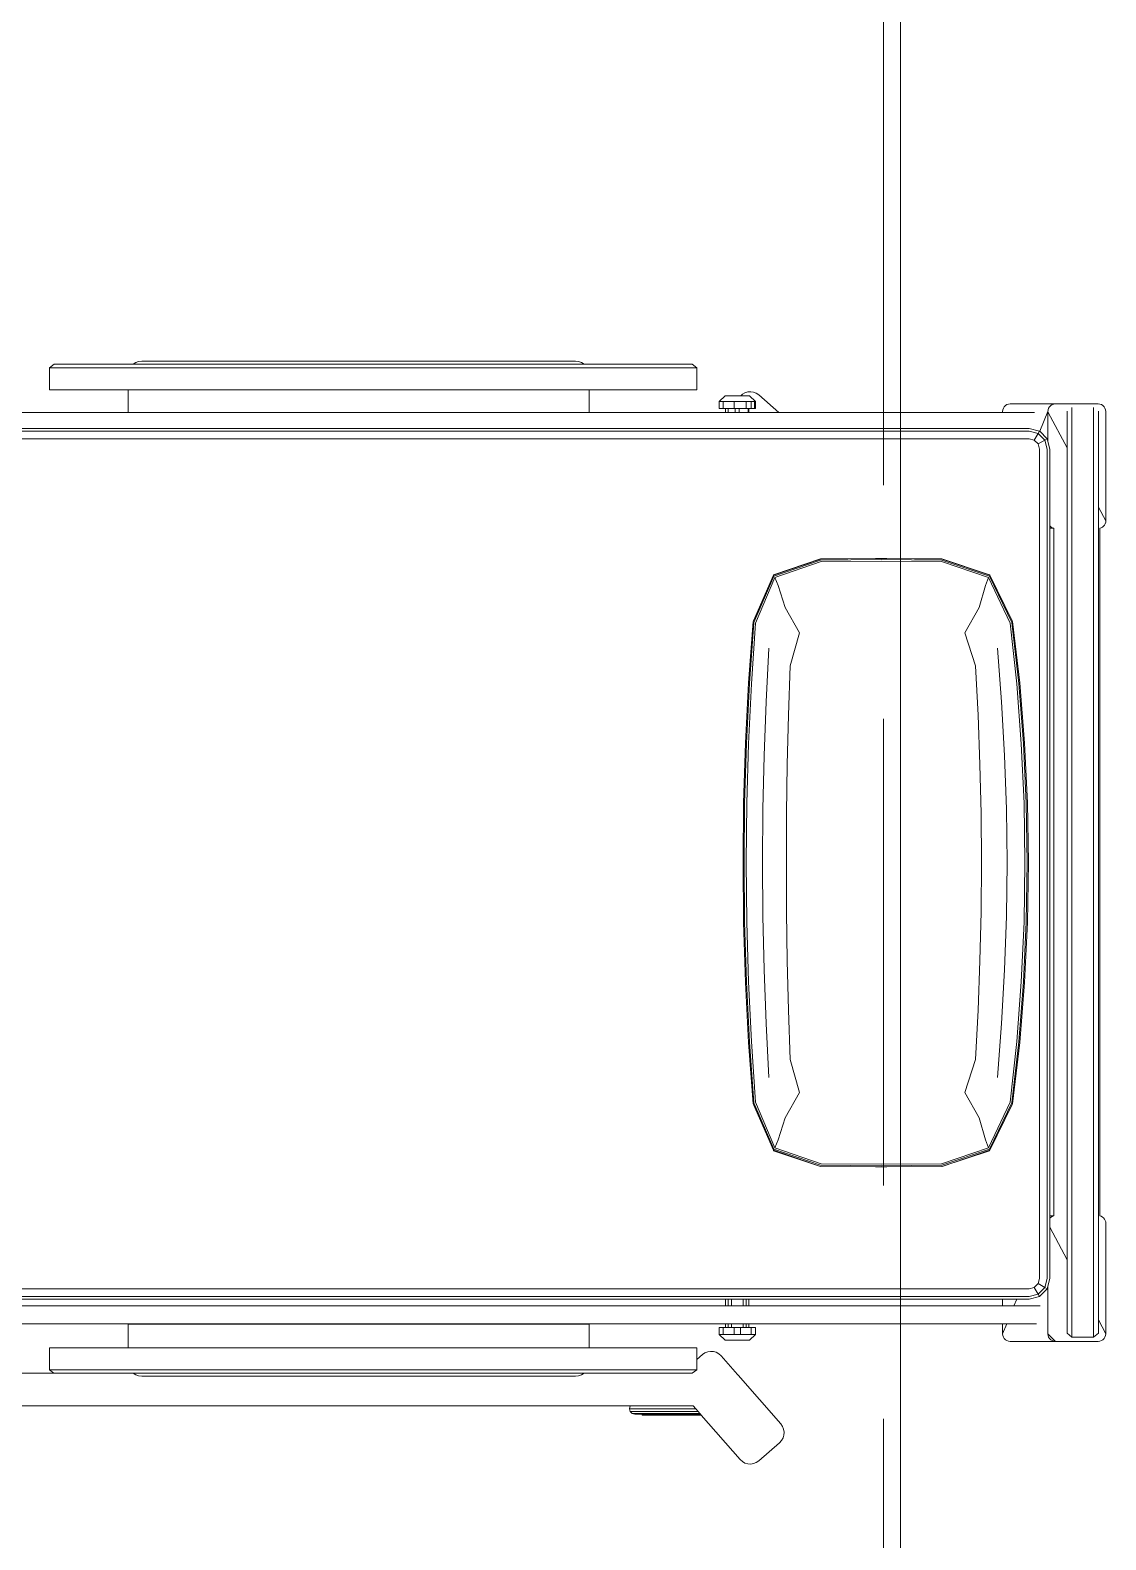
# Model space of a CAD drawing. Header units: millimetres. Extents: x -280308 to 6402717, y -14 to 2073074.
# Drawn here: x -5429 to -4185, y 479901 to 481647 of the extents above; entities that cross this region are included whole.
import ezdxf
from ezdxf.enums import TextEntityAlignment as Align

# ---------------------------------------------------------------- set-up
doc = ezdxf.new("R2010")
doc.units = ezdxf.units.MM
doc.linetypes.add('ACAD_ISO08W100', pattern=[36, 24, -3, 6, -3])
doc.linetypes.add('I02_HIDDEN', pattern=[6, 4, -2])
doc.layers.get('0').update_dxf_attribs({"lineweight": 0})
for name, color, linetype, lineweight in [('A-ANNOTATION', 144, 'Continuous', 0), ('A-FURN-EQPM', 177, 'Continuous', 0), ('A-Z22-T-Anno_Text', 152, 'Continuous', 9), ('A-Z774-E-Hidden', 142, 'I02_HIDDEN', 0)]:
    doc.layers.add(name, color=color, linetype=linetype, lineweight=lineweight)
doc.layers.add('A-TEXT', color=254, linetype='Continuous')
doc.styles.get("Standard").update_dxf_attribs({"font": 'arial.ttf'})
doc.styles.add('TGF_A', font='arial.ttf')

# ---------------------------------------------------------------- blocks, each defined once
blk = doc.blocks.new('*U552')
at = {"layer": 'A-ANNOTATION', "linetype": 'ACAD_ISO08W100', "ltscale": 0.25}
blk.add_lwpolyline([(0, -5), (0, -90.5606)], dxfattribs=at)
at = {"layer": 'A-TEXT'}
blk.add_attdef('N', text='', height=0.9, dxfattribs=at).set_placement((0, 2.75), align=Align.MIDDLE_CENTER)
blk = doc.blocks.new('A$Cf37525da')
at = {"color": 124, "xscale": -360.0000000000001, "yscale": 360.0000000000001, "zscale": 360.0000000000001, "rotation": 180}
blk.add_blockref('*U552', (-26750, -25932.8), dxfattribs=at)
blk = doc.blocks.new('A$C872eac23')
at = {"color": 0, "linetype": 'ByBlock', "lineweight": -2}
for p, q in [((-0.5429, -0.0018), (-0.5426, 0.0002)), ((-0.5426, 0.0002), (-0.542, 0.0021)), ((-0.542, 0.0021), (-0.5409, 0.0037)), ((-0.5409, 0.0037), (-0.5396, 0.0051)), ((-0.5396, 0.0051), (-0.5379, 0.0061)), ((-0.5379, 0.0061), (-0.536, 0.0068)), ((-0.536, 0.0068), (-0.534, 0.007)), ((-0.534, 0.007), (-0.4063, 0.007)), ((-0.534, 0.007), (-0.518, -0.0014)), ((-0.4063, 0.007), (-0.4046, 0.0069)), ((-0.4046, 0.0069), (-0.4029, 0.0063)), ((-0.4029, 0.0063), (-0.4014, 0.0055)), ((-0.4014, 0.0055), (-0.4001, 0.0045)), ((-0.4001, 0.0045), (-0.399, 0.0031)), ((-0.399, 0.0031), (-0.3982, 0.0017)), ((-0.3982, 0.0017), (-0.3977, 0)), ((-0.3977, 0), (0.3977, 0)), ((0.3977, 0), (0.3982, 0.0017)), ((0.3982, 0.0017), (0.399, 0.0032)), ((0.399, 0.0032), (0.4001, 0.0045)), ((0.4001, 0.0045), (0.4014, 0.0055)), ((0.4014, 0.0055), (0.4029, 0.0063)), ((0.4029, 0.0063), (0.4046, 0.0069)), ((0.4046, 0.0069), (0.4064, 0.007)), ((0.4064, 0.007), (0.5327, 0.007)), ((0.4064, 0.007), (0.4222, -0.0014)), ((0.5327, 0.007), (0.5348, 0.0068)), ((0.5348, 0.0068), (0.5366, 0.0061)), ((0.5366, 0.0061), (0.5383, 0.0051)), ((0.5383, 0.0051), (0.5396, 0.0037)), ((0.5396, 0.0037), (0.5407, 0.0021)), ((0.5407, 0.0021), (0.5413, 0.0002)), ((0.5413, 0.0002), (0.5416, -0.0018)), ((-0.5429, -0.0511), (-0.5429, -0.0018)), ((-0.5333, -0.0014), (-0.5378, -0.0071)), ((-0.5378, -0.0071), (-0.5378, -0.0321)), ((-0.5378, -0.0071), (0.5376, -0.0071)), ((-0.5333, -0.0014), (-0.518, -0.0014)), ((0.4222, -0.0014), (-0.518, -0.0014)), ((0.5331, -0.0014), (0.4222, -0.0014)), ((0.5416, -0.0018), (0.5416, -0.0511)), ((-0.5333, -0.0378), (-0.5378, -0.0321)), ((-0.5378, -0.0321), (0.5376, -0.0321)), ((-0.5429, -0.1034), (-0.5429, -0.0511)), ((-0.5426, -0.0531), (-0.5429, -0.0511)), ((-0.534, -0.06), (-0.5429, -0.0511)), ((-0.5333, -0.0378), (-0.4486, -0.0378)), ((-0.4486, -0.0378), (-0.4109, -0.0575)), ((-0.4486, -0.0378), (0.4909, -0.0378)), ((0.4909, -0.0378), (0.5317, -0.0594)), ((0.5331, -0.0378), (0.4909, -0.0378)), ((0.5416, -0.0511), (0.5413, -0.0531)), ((0.5416, -0.1034), (0.5416, -0.0511)), ((-0.542, -0.055), (-0.5426, -0.0531)), ((-0.5409, -0.0566), (-0.542, -0.055)), ((-0.5396, -0.058), (-0.5409, -0.0566)), ((-0.5379, -0.0591), (-0.5396, -0.058)), ((-0.536, -0.0597), (-0.5379, -0.0591)), ((-0.534, -0.06), (-0.536, -0.0597)), ((-0.479, -0.06), (-0.534, -0.06)), ((-0.5019, -0.0991), (-0.5019, -0.0687)), ((-0.4909, -0.0696), (-0.4941, -0.0817)), ((-0.4821, -0.0608), (-0.4909, -0.0696)), ((-0.4909, -0.0696), (-0.4881, -0.0712)), ((-0.4805, -0.0636), (-0.4881, -0.0712)), ((-0.479, -0.06), (-0.4821, -0.0608)), ((-0.4821, -0.0608), (-0.4805, -0.0636)), ((-0.47, -0.0608), (-0.4805, -0.0636)), ((-0.4805, -0.0636), (-0.476, -0.0712)), ((-0.47, -0.0575), (-0.479, -0.06)), ((-0.47, -0.0696), (-0.476, -0.0712)), ((-0.4109, -0.0575), (-0.47, -0.0575)), ((-0.47, -0.0608), (0.4892, -0.0608)), ((-0.47, -0.0696), (0.4892, -0.0696)), ((-0.4003, -0.0575), (-0.4109, -0.0575)), ((-0.4001, -0.0574), (-0.4003, -0.0575)), ((-0.4003, -0.0575), (-0.3977, -0.0575)), ((-0.399, -0.0561), (-0.4001, -0.0574)), ((-0.3982, -0.0546), (-0.399, -0.0561)), ((-0.3977, -0.0529), (-0.3982, -0.0546)), ((-0.3977, -0.0575), (-0.3977, -0.0529)), ((0.3977, -0.0529), (-0.3977, -0.0529)), ((-0.3977, -0.0575), (0.3977, -0.0575)), ((0.3982, -0.0546), (0.3977, -0.0529)), ((0.3977, -0.0529), (0.3977, -0.0575)), ((0.4003, -0.0575), (0.3977, -0.0575)), ((0.399, -0.0561), (0.3982, -0.0546)), ((0.4001, -0.0574), (0.399, -0.0561)), ((0.4003, -0.0575), (0.4001, -0.0574)), ((0.4892, -0.0575), (0.4003, -0.0575)), ((0.4982, -0.06), (0.4892, -0.0575)), ((0.4996, -0.0636), (0.4892, -0.0608)), ((0.4952, -0.0712), (0.4892, -0.0696)), ((0.4996, -0.0636), (0.4952, -0.0712)), ((0.5327, -0.06), (0.4982, -0.06)), ((0.5013, -0.0608), (0.4982, -0.06)), ((0.5013, -0.0608), (0.4996, -0.0636)), ((0.5073, -0.0712), (0.4996, -0.0636)), ((0.5099, -0.0694), (0.5013, -0.0608)), ((0.5101, -0.0696), (0.5073, -0.0712)), ((0.5099, -0.0694), (0.5327, -0.06)), ((0.5101, -0.0696), (0.5099, -0.0694)), ((0.5133, -0.0817), (0.5101, -0.0696)), ((0.5317, -0.0595), (0.5317, -0.0594)), ((0.5317, -0.0594), (0.5327, -0.06)), ((0.5348, -0.0597), (0.5327, -0.06)), ((0.5366, -0.0591), (0.5348, -0.0597)), ((0.5383, -0.058), (0.5366, -0.0591)), ((0.5396, -0.0566), (0.5383, -0.058)), ((0.5407, -0.055), (0.5396, -0.0566)), ((0.5413, -0.0531), (0.5407, -0.055)), ((-0.5224, -0.0729), (-0.5224, -0.1075)), ((-0.4941, -0.0817), (-0.4941, -0.0959)), ((-0.4881, -0.0712), (-0.4909, -0.0817)), ((-0.4909, -2.1111), (-0.4909, -0.0817)), ((-0.4881, -0.0712), (-0.4805, -0.0757)), ((-0.4805, -0.0757), (-0.4821, -0.0817)), ((-0.4821, -2.1111), (-0.4821, -0.0817)), ((-0.476, -0.0712), (-0.4805, -0.0757)), ((-0.1973, -0.0925), (-0.1276, -0.0868)), ((-0.0584, -0.0835), (-0.1276, -0.0868)), ((-0.127, -0.0881), (-0.0581, -0.0849)), ((-0.0584, -0.0835), (0.0109, -0.0824)), ((-0.0581, -0.0849), (0.0109, -0.0838)), ((0.0109, -0.0865), (-0.058, -0.0875)), ((0.0801, -0.0835), (0.0109, -0.0824)), ((0.0109, -0.0838), (0.0798, -0.0849)), ((0.0797, -0.0875), (0.0109, -0.0865)), ((0.0798, -0.0849), (0.1487, -0.0881)), ((0.0801, -0.0835), (0.1493, -0.0868)), ((0.2191, -0.0925), (0.1493, -0.0868)), ((0.4996, -0.0757), (0.4952, -0.0712)), ((0.5073, -0.0712), (0.4996, -0.0757)), ((0.5013, -0.0817), (0.4996, -0.0757)), ((0.5013, -0.0817), (0.5013, -1.3546)), ((0.5101, -0.0817), (0.5073, -0.0712)), ((0.5101, -0.0817), (0.5101, -1.3546)), ((0.5133, -0.0817), (0.5133, -1.3546)), ((0.5317, -0.1122), (0.5317, -0.0752)), ((-0.5429, -0.1034), (-0.5426, -0.1054)), ((-0.5019, -0.0991), (-0.4941, -0.0959)), ((-0.5019, -0.1122), (-0.5019, -0.0991)), ((-0.4941, -0.0959), (-0.4941, -0.1122)), ((-0.2688, -0.1013), (-0.3218, -0.127)), ((-0.3205, -0.1274), (-0.2669, -0.1017)), ((-0.266, -0.1035), (-0.3191, -0.1286)), ((-0.2688, -0.1013), (-0.2681, -0.1009)), ((-0.1973, -0.0925), (-0.2681, -0.1009)), ((-0.2669, -0.1017), (-0.1965, -0.0936)), ((-0.196, -0.096), (-0.266, -0.1035)), ((-0.1965, -0.0936), (-0.127, -0.0881)), ((-0.1268, -0.0907), (-0.196, -0.096)), ((-0.058, -0.0875), (-0.1268, -0.0907)), ((0.1485, -0.0907), (0.0797, -0.0875)), ((0.2178, -0.096), (0.1485, -0.0907)), ((0.1487, -0.0881), (0.2182, -0.0936)), ((0.2878, -0.1035), (0.2178, -0.096)), ((0.2182, -0.0936), (0.2887, -0.1017)), ((0.2191, -0.0925), (0.2898, -0.1009)), ((0.3408, -0.1286), (0.2878, -0.1035)), ((0.2887, -0.1017), (0.3422, -0.1274)), ((0.2906, -0.1013), (0.2898, -0.1009)), ((0.2906, -0.1013), (0.3435, -0.127)), ((0.5413, -0.1054), (0.5416, -0.1034)), ((-0.5426, -0.1054), (-0.542, -0.1072)), ((-0.542, -0.1072), (-0.5409, -0.1089)), ((-0.5409, -0.1089), (-0.5396, -0.1103)), ((-0.5396, -0.1103), (-0.5379, -0.1113)), ((-0.5379, -0.1113), (-0.536, -0.112)), ((-0.536, -0.112), (-0.534, -0.1122)), ((-0.534, -0.1122), (-0.5224, -0.1075)), ((-0.534, -0.1122), (-0.5224, -0.1122)), ((-0.5224, -0.1075), (-0.5224, -0.1122)), ((-0.5224, -0.1122), (-0.5224, -0.4056)), ((-0.5019, -0.1122), (-0.4941, -0.1122)), ((-0.5019, -0.4056), (-0.5019, -0.1122)), ((-0.4941, -0.4056), (-0.4941, -0.1122)), ((-0.1752, -0.1134), (-0.2375, -0.1183)), ((-0.1752, -0.1134), (-0.1131, -0.1099)), ((-0.0511, -0.1078), (-0.1131, -0.1099)), ((-0.0511, -0.1078), (0.0109, -0.1071)), ((0.0729, -0.1078), (0.0109, -0.1071)), ((0.0729, -0.1078), (0.1348, -0.1099)), ((0.1969, -0.1134), (0.1348, -0.1099)), ((0.1969, -0.1134), (0.2592, -0.1183)), ((0.5317, -0.1122), (0.5327, -0.1122)), ((0.5317, -0.371), (0.5317, -0.1122)), ((0.5327, -0.1122), (0.5348, -0.112)), ((0.5348, -0.112), (0.5366, -0.1113)), ((0.5366, -0.1113), (0.5383, -0.1103)), ((0.5383, -0.1103), (0.5396, -0.1089)), ((0.5396, -0.1089), (0.5407, -0.1072)), ((0.5407, -0.1072), (0.5413, -0.1054)), ((-0.3223, -0.1273), (-0.3405, -0.1824)), ((-0.3218, -0.127), (-0.3404, -0.1823)), ((-0.3392, -0.1825), (-0.3205, -0.1274)), ((-0.3191, -0.1286), (-0.3374, -0.1831)), ((-0.3218, -0.127), (-0.3223, -0.1273)), ((-0.3205, -0.1274), (-0.3218, -0.127)), ((-0.3096, -0.1319), (-0.3191, -0.1286)), ((-0.2843, -0.1394), (-0.3096, -0.1319)), ((-0.2551, -0.1558), (-0.2843, -0.1394)), ((-0.1028, -0.1384), (-0.1597, -0.1406)), ((-0.046, -0.137), (-0.1028, -0.1384)), ((0.0109, -0.1366), (-0.046, -0.137)), ((0.0677, -0.137), (0.0109, -0.1366)), ((0.1246, -0.1384), (0.0677, -0.137)), ((0.1814, -0.1406), (0.1246, -0.1384)), ((0.306, -0.1394), (0.2768, -0.1558)), ((0.3314, -0.1319), (0.306, -0.1394)), ((0.3314, -0.1319), (0.3408, -0.1286)), ((0.3591, -0.1831), (0.3408, -0.1286)), ((0.3435, -0.127), (0.3422, -0.1274)), ((0.3422, -0.1274), (0.3609, -0.1825)), ((0.344, -0.1273), (0.3435, -0.127)), ((0.3435, -0.127), (0.3621, -0.1823)), ((0.3623, -0.1824), (0.344, -0.1273)), ((-0.2166, -0.1437), (-0.2551, -0.1558)), ((-0.1597, -0.1406), (-0.2166, -0.1437)), ((0.2384, -0.1437), (0.1814, -0.1406)), ((0.2768, -0.1558), (0.2384, -0.1437)), ((-0.3408, -0.246), (-0.3404, -0.1823)), ((-0.3405, -0.1824), (-0.3408, -0.246)), ((-0.3398, -0.2526), (-0.3392, -0.1825)), ((-0.3374, -0.1831), (-0.3379, -0.2526)), ((0.3596, -0.2526), (0.3591, -0.1831)), ((0.3609, -0.1825), (0.3615, -0.2526)), ((0.3626, -0.246), (0.3621, -0.1823)), ((0.3626, -0.246), (0.3623, -0.1824)), ((-0.3409, -0.2526), (-0.3408, -0.246)), ((-0.3409, -0.2526), (-0.3408, -0.2592)), ((-0.3408, -0.2592), (-0.3405, -0.3228)), ((-0.3408, -0.2592), (-0.3404, -0.3229)), ((-0.3392, -0.3227), (-0.3398, -0.2526)), ((-0.3379, -0.2526), (-0.3374, -0.3221)), ((0.3591, -0.3221), (0.3596, -0.2526)), ((0.3615, -0.2526), (0.3609, -0.3227)), ((0.3626, -0.2592), (0.3621, -0.3229)), ((0.3623, -0.3228), (0.3626, -0.2592)), ((0.3626, -0.2526), (0.3626, -0.246)), ((0.3626, -0.2526), (0.3626, -0.2592)), ((-0.3405, -0.3228), (-0.3223, -0.377)), ((-0.3218, -0.3773), (-0.3404, -0.3229)), ((-0.3205, -0.3769), (-0.3392, -0.3227)), ((-0.3374, -0.3221), (-0.3191, -0.3756)), ((0.3408, -0.3756), (0.3591, -0.3221)), ((0.3609, -0.3227), (0.3422, -0.3769)), ((0.3435, -0.3773), (0.3621, -0.3229)), ((0.344, -0.377), (0.3623, -0.3228)), ((-0.2843, -0.3637), (-0.2551, -0.3469)), ((-0.2166, -0.3578), (-0.2551, -0.3469)), ((0.2768, -0.3469), (0.2384, -0.3578)), ((0.2768, -0.3469), (0.306, -0.3637)), ((-0.6575, -0.3677), (-0.6545, -0.3661)), ((-0.6545, -0.3661), (-0.6512, -0.3651)), ((-0.6512, -0.3651), (-0.6479, -0.3649)), ((-0.6479, -0.3649), (-0.6445, -0.3654)), ((-0.6445, -0.3654), (-0.6414, -0.3667)), ((-0.6414, -0.3667), (-0.6384, -0.3687)), ((-0.3096, -0.3719), (-0.2843, -0.3637)), ((-0.1597, -0.3597), (-0.2166, -0.3578)), ((-0.1028, -0.3612), (-0.1597, -0.3597)), ((-0.046, -0.362), (-0.1028, -0.3612)), ((0.0109, -0.3623), (-0.046, -0.362)), ((0.0677, -0.362), (0.0109, -0.3623)), ((0.1246, -0.3612), (0.0677, -0.362)), ((0.1814, -0.3597), (0.1246, -0.3612)), ((0.2384, -0.3578), (0.1814, -0.3597)), ((0.306, -0.3637), (0.3314, -0.3719)), ((-0.681, -0.3941), (-0.6601, -0.3701)), ((-0.6601, -0.3701), (-0.6575, -0.3677)), ((-0.6384, -0.3687), (-0.5819, -0.4181)), ((-0.3223, -0.377), (-0.3218, -0.3773)), ((-0.3218, -0.3773), (-0.3205, -0.3769)), ((-0.2688, -0.4001), (-0.3218, -0.3773)), ((-0.2669, -0.3997), (-0.3205, -0.3769)), ((-0.3096, -0.3719), (-0.3191, -0.3756)), ((-0.3191, -0.3756), (-0.266, -0.3979)), ((-0.1752, -0.3857), (-0.2375, -0.3827)), ((0.1969, -0.3857), (0.2592, -0.3827)), ((0.2878, -0.3979), (0.3408, -0.3756)), ((0.3422, -0.3769), (0.2887, -0.3997)), ((0.2906, -0.4001), (0.3435, -0.3773)), ((0.3314, -0.3719), (0.3408, -0.3756)), ((0.3422, -0.3769), (0.3435, -0.3773)), ((0.3435, -0.3773), (0.344, -0.377)), ((0.5317, -0.371), (0.5519, -0.3941)), ((0.5317, -0.4056), (0.5317, -0.371)), ((-0.6848, -0.4035), (-0.6843, -0.4002)), ((-0.6843, -0.4002), (-0.683, -0.397)), ((-0.683, -0.397), (-0.681, -0.3941)), ((-0.5348, -0.3981), (-0.5416, -0.405)), ((-0.5267, -0.3981), (-0.5348, -0.3981)), ((-0.5348, -0.3981), (-0.5348, -0.403)), ((-0.5267, -0.3981), (-0.5267, -0.403)), ((-0.2681, -0.4005), (-0.2688, -0.4001)), ((-0.1973, -0.406), (-0.2681, -0.4005)), ((-0.1965, -0.4049), (-0.2669, -0.3997)), ((-0.266, -0.3979), (-0.196, -0.4027)), ((-0.1752, -0.3857), (-0.1131, -0.388)), ((-0.0511, -0.3893), (-0.1131, -0.388)), ((-0.0511, -0.3893), (0.0109, -0.3898)), ((0.0729, -0.3893), (0.0109, -0.3898)), ((0.0729, -0.3893), (0.1348, -0.388)), ((0.1969, -0.3857), (0.1348, -0.388)), ((0.2178, -0.4027), (0.2878, -0.3979)), ((0.2887, -0.3997), (0.2182, -0.4049)), ((0.2191, -0.406), (0.2898, -0.4005)), ((0.2898, -0.4005), (0.2906, -0.4001)), ((0.5363, -0.3993), (0.5363, -0.3981)), ((0.5444, -0.3981), (0.5363, -0.3981)), ((0.5363, -0.403), (0.5363, -0.3993)), ((0.5363, -0.3993), (0.5444, -0.3993)), ((0.5444, -0.3993), (0.5444, -0.3981)), ((0.5511, -0.405), (0.5444, -0.3981)), ((0.5444, -0.403), (0.5444, -0.3993)), ((0.5519, -0.3941), (0.5539, -0.397)), ((0.5539, -0.397), (0.5551, -0.4002)), ((0.5551, -0.4002), (0.5556, -0.4035)), ((-0.6846, -0.4069), (-0.6848, -0.4035)), ((-0.6836, -0.4101), (-0.6846, -0.4069)), ((-0.6819, -0.4131), (-0.6836, -0.4101)), ((-0.6796, -0.4157), (-0.6819, -0.4131)), ((-0.6281, -0.4607), (-0.6796, -0.4157)), ((-0.5819, -0.4181), (-0.5817, -0.4182)), ((-0.5819, -0.4181), (-0.5817, -0.4183)), ((-0.5817, -0.4183), (-0.5817, -0.4182)), ((-0.5817, -0.4182), (-0.5811, -0.4188)), ((-0.5817, -0.4183), (-0.5811, -0.4188)), ((-0.5811, -0.4188), (-0.5596, -0.4376)), ((-0.5416, -0.405), (-0.5416, -0.4332)), ((-0.5267, -0.403), (-0.5348, -0.403)), ((-0.5348, -0.4154), (-0.5348, -0.403)), ((-0.5267, -0.4154), (-0.5348, -0.4154)), ((-0.5348, -0.4154), (-0.5348, -0.4227)), ((-0.5267, -0.4056), (-0.5267, -0.403)), ((-0.5224, -0.4056), (-0.5267, -0.4056)), ((-0.5267, -0.4056), (-0.5267, -0.4087)), ((-0.5224, -0.4087), (-0.5267, -0.4087)), ((-0.5267, -0.4087), (-0.5267, -0.4123)), ((-0.5224, -0.4123), (-0.5267, -0.4123)), ((-0.5267, -0.4123), (-0.5267, -0.4154)), ((-0.5267, -0.4154), (-0.5267, -0.4227)), ((-0.5224, -0.4056), (-0.5224, -0.4087)), ((-0.5224, -0.4087), (-0.5224, -0.4123)), ((-0.5224, -0.4123), (-0.5224, -0.4258)), ((-0.4941, -0.4056), (-0.5019, -0.4056)), ((-0.5019, -0.4087), (-0.5019, -0.4056)), ((-0.4941, -0.4087), (-0.5019, -0.4087)), ((-0.5019, -0.4123), (-0.5019, -0.4087)), ((-0.4941, -0.4123), (-0.5019, -0.4123)), ((-0.5019, -0.4258), (-0.5019, -0.4123)), ((-0.4941, -0.4056), (-0.4941, -0.4087)), ((-0.4941, -0.4087), (-0.4941, -0.4123)), ((-0.4941, -0.4123), (-0.4941, -0.4258)), ((-0.1973, -0.406), (-0.1276, -0.4096)), ((-0.127, -0.4085), (-0.1965, -0.4049)), ((-0.196, -0.4027), (-0.1268, -0.4061)), ((-0.0584, -0.4117), (-0.1276, -0.4096)), ((-0.0581, -0.4105), (-0.127, -0.4085)), ((-0.1268, -0.4061), (-0.058, -0.4081)), ((-0.0584, -0.4117), (0.0109, -0.4124)), ((0.0109, -0.4112), (-0.0581, -0.4105)), ((-0.058, -0.4081), (0.0109, -0.4088)), ((0.0109, -0.4088), (0.0797, -0.4081)), ((0.0798, -0.4105), (0.0109, -0.4112)), ((0.0801, -0.4117), (0.0109, -0.4124)), ((0.0797, -0.4081), (0.1485, -0.4061)), ((0.1487, -0.4085), (0.0798, -0.4105)), ((0.0801, -0.4117), (0.1493, -0.4096)), ((0.1485, -0.4061), (0.2178, -0.4027)), ((0.2182, -0.4049), (0.1487, -0.4085)), ((0.2191, -0.406), (0.1493, -0.4096)), ((0.5363, -0.4056), (0.5317, -0.4056)), ((0.5317, -0.4064), (0.5317, -0.4056)), ((0.5317, -0.4064), (0.5363, -0.4064)), ((0.5317, -0.4167), (0.5317, -0.4064)), ((0.5317, -0.4167), (0.5363, -0.4167)), ((0.5317, -0.4214), (0.5317, -0.4167)), ((0.5363, -0.403), (0.5363, -0.4056)), ((0.5363, -0.403), (0.5444, -0.403)), ((0.5363, -0.4064), (0.5363, -0.4056)), ((0.5363, -0.4086), (0.5363, -0.4064)), ((0.5363, -0.4086), (0.5444, -0.4086)), ((0.5363, -0.4086), (0.5363, -0.4167)), ((0.5363, -0.4214), (0.5363, -0.4167)), ((0.5444, -0.4086), (0.5444, -0.403)), ((0.5444, -0.4086), (0.5444, -0.4227)), ((0.5511, -0.4149), (0.5511, -0.405)), ((0.5528, -0.4131), (0.5511, -0.4149)), ((0.5511, -0.4332), (0.5511, -0.4149)), ((0.5545, -0.4101), (0.5528, -0.4131)), ((0.5554, -0.4069), (0.5545, -0.4101)), ((0.5556, -0.4035), (0.5554, -0.4069)), ((-0.5348, -0.4401), (-0.5416, -0.4332)), ((-0.5267, -0.4227), (-0.5348, -0.4227)), ((-0.5348, -0.4352), (-0.5348, -0.4227)), ((-0.5267, -0.4352), (-0.5348, -0.4352)), ((-0.5348, -0.4401), (-0.5348, -0.4352)), ((-0.5267, -0.4227), (-0.5267, -0.4258)), ((-0.5224, -0.4258), (-0.5267, -0.4258)), ((-0.5267, -0.4258), (-0.5267, -0.4294)), ((-0.5224, -0.4294), (-0.5267, -0.4294)), ((-0.5267, -0.4326), (-0.5267, -0.4294)), ((-0.5224, -0.4326), (-0.5267, -0.4326)), ((-0.5267, -0.4352), (-0.5267, -0.4326)), ((-0.5267, -0.4352), (-0.5267, -0.4401)), ((-0.5224, -0.4258), (-0.5224, -0.4294)), ((-0.5224, -0.4294), (-0.5224, -0.4326)), ((-0.5224, -0.4326), (-0.5224, -1.7081)), ((-0.4941, -0.4258), (-0.5019, -0.4258)), ((-0.5019, -0.4294), (-0.5019, -0.4258)), ((-0.4941, -0.4294), (-0.5019, -0.4294)), ((-0.5019, -0.4326), (-0.5019, -0.4294)), ((-0.4941, -0.4326), (-0.5019, -0.4326)), ((-0.5019, -0.4326), (-0.5019, -1.7083)), ((-0.4941, -0.4258), (-0.4941, -0.4294)), ((-0.4941, -0.4294), (-0.4941, -0.4326)), ((-0.4941, -0.4326), (-0.4941, -1.7084)), ((0.5317, -0.4214), (0.5363, -0.4214)), ((0.5317, -0.4294), (0.5317, -0.4214)), ((0.5317, -0.4294), (0.5363, -0.4294)), ((0.5317, -0.4326), (0.5317, -0.4294)), ((0.5317, -0.4326), (0.5363, -0.4326)), ((0.5317, -0.4326), (0.5317, -0.5902)), ((0.5363, -0.4227), (0.5363, -0.4214)), ((0.5363, -0.4227), (0.5444, -0.4227)), ((0.5363, -0.4294), (0.5363, -0.4227)), ((0.5363, -0.4294), (0.5363, -0.4326)), ((0.5363, -0.4326), (0.5363, -0.4352)), ((0.5363, -0.4352), (0.5444, -0.4352)), ((0.5363, -0.4352), (0.5363, -0.4401)), ((0.5444, -0.4227), (0.5444, -0.4352)), ((0.5444, -0.4401), (0.5511, -0.4332)), ((0.5444, -0.4352), (0.5444, -0.4401)), ((-0.5596, -0.4376), (-0.5572, -0.4403)), ((-0.5572, -0.4403), (-0.5555, -0.4433)), ((-0.5549, -0.4532), (-0.5561, -0.4564)), ((-0.5555, -0.4433), (-0.5546, -0.4465)), ((-0.5544, -0.4498), (-0.5549, -0.4532)), ((-0.5546, -0.4465), (-0.5544, -0.4498)), ((-0.5267, -0.4401), (-0.5348, -0.4401)), ((0.5363, -0.4401), (0.5444, -0.4401)), ((-0.6272, -0.4615), (-0.6281, -0.4607)), ((-0.6281, -0.4607), (-0.6281, -0.5289)), ((-0.6264, -0.4622), (-0.6272, -0.4615)), ((-0.6272, -0.5292), (-0.6272, -0.4615)), ((-0.624, -0.4643), (-0.6264, -0.4622)), ((-0.6264, -0.4622), (-0.6264, -0.5406)), ((-0.6208, -0.4671), (-0.624, -0.4643)), ((-0.624, -0.4643), (-0.624, -0.543)), ((-0.6176, -0.4699), (-0.6208, -0.4671)), ((-0.6208, -0.4671), (-0.6208, -0.5438)), ((-0.6176, -0.4699), (-0.6176, -0.543)), ((-0.5757, -0.4657), (-0.5798, -0.471)), ((-0.5798, -0.5962), (-0.5798, -0.471)), ((-0.5637, -0.4657), (-0.5757, -0.4657)), ((-0.5757, -1.2141), (-0.5757, -0.4657)), ((-0.5581, -0.4593), (-0.5637, -0.4657)), ((-0.5502, -0.4657), (-0.5637, -0.4657)), ((-0.5561, -0.4564), (-0.5581, -0.4593)), ((-0.5502, -0.5902), (-0.5502, -0.4657)), ((0.5834, -0.4657), (0.5579, -0.4657)), ((0.5579, -0.5902), (0.5579, -0.4657)), ((0.5875, -0.471), (0.5834, -0.4657)), ((0.5834, -1.2141), (0.5834, -0.4657)), ((0.5875, -0.471), (0.5875, -0.5962)), ((-0.6281, -0.5289), (-0.6272, -0.5292)), ((-0.6272, -0.5374), (-0.6272, -0.5292)), ((-0.6272, -0.5374), (-0.6264, -0.5406)), ((-0.6264, -0.5406), (-0.624, -0.543)), ((-0.624, -0.543), (-0.6208, -0.5438)), ((-0.6208, -0.5438), (-0.6176, -0.543)), ((-0.6176, -0.543), (-0.6176, -1.6843)), ((-0.5231, -0.5902), (-0.5502, -0.5902)), ((-0.5502, -1.1233), (-0.5502, -0.5902)), ((-0.5231, -1.1233), (-0.5231, -0.5902)), ((0.5317, -0.5902), (0.5579, -0.5902)), ((0.5317, -1.1233), (0.5317, -0.5902)), ((0.5579, -0.5902), (0.5579, -1.1233)), ((-0.5828, -0.6024), (-0.5832, -0.6061)), ((-0.5832, -0.6061), (-0.5832, -1.1074)), ((-0.5816, -0.5991), (-0.5828, -0.6024)), ((-0.5798, -0.5962), (-0.5816, -0.5991)), ((-0.5798, -1.1173), (-0.5798, -0.5962)), ((0.5875, -0.5962), (0.5893, -0.5991)), ((0.5875, -0.5962), (0.5875, -1.1173)), ((0.5893, -0.5991), (0.5905, -0.6024)), ((0.5905, -0.6024), (0.5909, -0.6061)), ((0.5909, -0.6061), (0.5909, -1.1074)), ((-0.5832, -1.1074), (-0.5828, -1.1111)), ((-0.5828, -1.1111), (-0.5816, -1.1144)), ((-0.5816, -1.1144), (-0.5798, -1.1173)), ((-0.5798, -1.1173), (-0.5798, -1.2088)), ((0.5893, -1.1144), (0.5875, -1.1173)), ((0.5875, -1.1173), (0.5875, -1.2088)), ((0.5905, -1.1111), (0.5893, -1.1144)), ((0.5909, -1.1074), (0.5905, -1.1111)), ((-0.5502, -1.1233), (-0.5231, -1.1233)), ((-0.5502, -1.2141), (-0.5502, -1.1233)), ((0.5579, -1.1233), (0.5317, -1.1233)), ((0.5317, -1.3546), (0.5317, -1.1233)), ((0.5579, -1.2141), (0.5579, -1.1233)), ((-0.5795, -1.2092), (-0.5798, -1.2088)), ((-0.5795, -1.2092), (-0.5795, -1.6803)), ((-0.5757, -1.2141), (-0.5795, -1.2092)), ((-0.5757, -1.2141), (-0.5502, -1.2141)), ((0.5579, -1.2141), (0.5834, -1.2141)), ((0.5875, -1.2088), (0.5834, -1.2141))]:
    blk.add_line(p, q, dxfattribs=at)
blk = doc.blocks.new('A$C8aa274cb')
at = {"color": 0, "linetype": 'ByBlock', "lineweight": -2, "xscale": -1000.000000000008, "yscale": 1000.000000000008, "zscale": 1000.000000000008, "rotation": 270}
blk.add_blockref('A$C872eac23', (-26775, -18400.2), dxfattribs=at)
blk = doc.blocks.new('*U530')
at = {"layer": 'A-Z774-E-Hidden', "color": 0, "lineweight": -2}
blk.add_lwpolyline([(0, -6.27594), (5.72022, -6.27594, 0.414214), (5.84522, -6.15094), (5.84522, -1.09583, 0.414214), (5.72022, -0.97083), (0, -0.97083), (-1.2148, -0.97083, 0.414214), (-1.3398, -1.09583), (-1.3398, -6.15094, 0.414214), (-1.2148, -6.27594)], format="xyb", close=True, dxfattribs=at)
at = {"color": 7, "lineweight": -2, "style": 'TGF_A', "flags": 8}
for tag, height, p in [('NOTE1', 0.0625, (0, 0.3375)), ('DET', 0.09375, (0, 0.09612)), ('SHT', 0.075, (0, -0.10211)), ('NOTE2', 0.0625, (0, -0.39942))]:
    blk.add_attdef(tag, text='', height=height, dxfattribs=at).set_placement(p, align=Align.MIDDLE)
blk = doc.blocks.new('3')
at = {"ltscale": 0.25}
blk.add_blockref('A$Cf37525da', (22307.9, 498773.3), dxfattribs=at)
at = {"layer": 'A-FURN-EQPM', "ltscale": 0.25}
blk.add_blockref('A$C8aa274cb', (22582.9, 499073.3), dxfattribs=at)
at = {"layer": 'A-Z22-T-Anno_Text', "color": 12, "lineweight": 20, "true_color": 0xd91215, "xscale": 4266.666666600002, "yscale": 4266.666666600002, "zscale": 4266.666666600002}
blk.add_blockref('*U530', (-29362, 504417.4), dxfattribs=at)

msp = doc.modelspace()

# ---------------------------------------------------------------- block references
msp.add_blockref('3', (0, 0))

doc.saveas('drawing.dxf')
